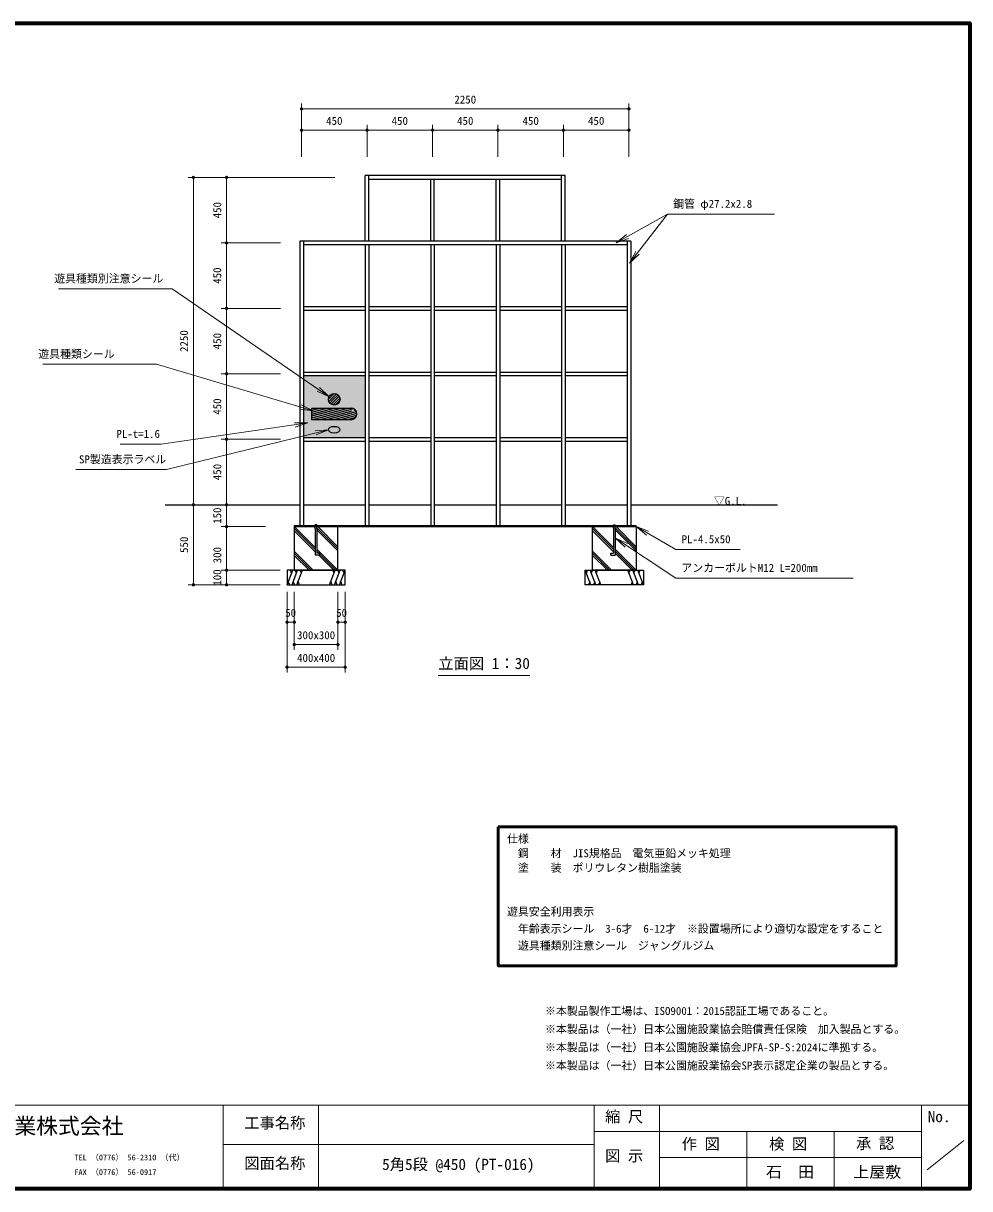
# Model space of a CAD drawing. Units: millimetres at full size, sheet at 1:30, with parts at other scales. Extents: x 450 to 12150, y 450 to 8460.
# Drawn here: x 5645 to 12150, y 450 to 8460 of the extents above; entities that cross this region are included whole.
import ezdxf
from ezdxf.enums import TextEntityAlignment as Align

# ---------------------------------------------------------------- set-up
doc = ezdxf.new("R2010")
doc.units = ezdxf.units.MM
doc.header["$LTSCALE"] = 30
for name, color, linetype in [('D-BGD-TXT', 7, 'Continuous'), ('D-DOC\u3000文章(説明、指示、参照事項等)', 7, 'Continuous'), ('D-STR', 1, 'Continuous'), ('D-TTL-TXT\u3000文字列', 7, 'Continuous')]:
    doc.layers.add(name, color=color, linetype=linetype)
for name, color, linetype, lineweight in [('D-STR-DIM\u3000寸法線、寸法値', 7, 'Continuous', 13), ('D-STR-HTXT\u3000旗上げ', 7, 'Continuous', 13), ('D-STR-TXT\u3000文字列', 7, 'Continuous', 13), ('D-STR\u3000構造物外形線', 1, 'Continuous', 25), ('D-TTL', 7, 'Continuous', 70), ('D-TTL-FRAM', 7, 'Continuous', 13), ('D-TTL-FRAM\u3000タイトル枠、凡例図枠', 2, 'Continuous', 50), ('D-TTL-TXT', 7, 'Continuous', 13)]:
    doc.layers.add(name, color=color, linetype=linetype, lineweight=lineweight)
doc.styles.add('ＭＳ ゴシック', font='')
doc.styles.get('ＭＳ ゴシック').set_extended_font_data('MS Gothic')

# ---------------------------------------------------------------- blocks, each defined once
blk = doc.blocks.new('filled_dot')
at = {"color": 0, "linetype": 'Continuous', "lineweight": -2, "const_width": 1.25}
blk.add_lwpolyline([(-0.625, 0, 1), (0.625, 0, 1)], format="xyb", close=True, dxfattribs=at)
blk = doc.blocks.new('open_arrow')
at = {"color": 0, "linetype": 'Continuous', "lineweight": -2}
blk.add_lwpolyline([(7.5, 1.25), (0, 0), (7.5, -1.25)], dxfattribs=at)

msp = doc.modelspace()

# ---------------------------------------------------------------- hatches: boundary and pattern name
at = {"layer": 'D-STR'}
msp.add_hatch(color=256, dxfattribs=at).paths.add_polyline_path([(7570.34, 6038.21), (7995.34, 6038.21), (7995.34, 5613.21), (7570.34, 5613.21)])

# ---------------------------------------------------------------- linework, layer by layer
at = {"layer": 'D-STR-DIM\u3000寸法線、寸法値'}
for p, q in [((7557.84, 7542.21), (7557.84, 7907.86)), ((7557.84, 7871.86), (9807.84, 7871.86)), ((9807.84, 7542.21), (9807.84, 7907.86)), ((7557.84, 7542.21), (7557.84, 7761.41)), ((7557.84, 7725.41), (8007.84, 7725.41)), ((8007.84, 7542.21), (8007.84, 7761.41)), ((8007.84, 7542.21), (8007.84, 7761.41)), ((8007.84, 7725.41), (8457.84, 7725.41)), ((8457.84, 7542.21), (8457.84, 7761.41)), ((8457.84, 7542.21), (8457.84, 7761.41)), ((8457.84, 7725.41), (8907.84, 7725.41)), ((8907.84, 7542.21), (8907.84, 7761.41)), ((8907.84, 7542.21), (8907.84, 7761.41)), ((8907.84, 7725.41), (9357.84, 7725.41)), ((9357.84, 7542.21), (9357.84, 7761.41)), ((9357.84, 7542.21), (9357.84, 7761.41)), ((9357.84, 7725.41), (9807.84, 7725.41)), ((9807.84, 7542.21), (9807.84, 7761.41)), ((7772.12, 7400.71), (6778.16, 7400.71)), ((6814.16, 7400.71), (6814.16, 5150.71)), ((7787.12, 7400.71), (7006.37, 7400.71)), ((7042.37, 7400.71), (7042.37, 6950.71)), ((7412.63, 6950.71), (7006.37, 6950.71)), ((7412.63, 6950.71), (7006.37, 6950.71)), ((7042.37, 6950.71), (7042.37, 6500.71)), ((7412.63, 6500.71), (7006.37, 6500.71)), ((7412.63, 6500.71), (7006.37, 6500.71)), ((7042.37, 6500.71), (7042.37, 6050.71)), ((7412.63, 6050.71), (7006.37, 6050.71)), ((7412.63, 6050.71), (7006.37, 6050.71)), ((7042.37, 6050.71), (7042.37, 5600.71)), ((7412.63, 5600.71), (7006.37, 5600.71)), ((7412.63, 5600.71), (7006.37, 5600.71)), ((7042.37, 5600.71), (7042.37, 5150.71)), ((7412.63, 5150.71), (6778.16, 5150.71)), ((7412.63, 5150.71), (6778.16, 5150.71)), ((6814.16, 5150.71), (6814.16, 4600.71)), ((7412.63, 5150.71), (7006.37, 5150.71)), ((7397.63, 5150.71), (7006.37, 5150.71)), ((7042.37, 5150.71), (7042.37, 5000.71)), ((7310.71, 5000.71), (7006.37, 5000.71)), ((7310.71, 5000.71), (7006.37, 5000.71)), ((7042.37, 5000.71), (7042.37, 4700.71)), ((7409.84, 4700.71), (7006.37, 4700.71)), ((7409.84, 4700.71), (7006.37, 4700.71)), ((7042.37, 4700.71), (7042.37, 4600.71)), ((7409.84, 4600.71), (6778.16, 4600.71)), ((7409.84, 4600.71), (7006.37, 4600.71)), ((7457.84, 4552.71), (7457.84, 4307.87)), ((7457.84, 4552.71), (7457.84, 3998.21)), ((7507.84, 4552.71), (7507.84, 4307.87)), ((7507.84, 4552.71), (7507.84, 4154.12)), ((7807.84, 4552.71), (7807.84, 4154.12)), ((7807.84, 4552.71), (7807.84, 4307.87)), ((7857.84, 4552.71), (7857.84, 4307.87)), ((7857.84, 4552.71), (7857.84, 3998.21)), ((7457.84, 4343.87), (7507.84, 4343.87)), ((7857.84, 4343.87), (7807.84, 4343.87)), ((7507.84, 4190.12), (7807.84, 4190.12)), ((7457.84, 4034.21), (7857.84, 4034.21))]:
    msp.add_line(p, q, dxfattribs=at)
at = {"layer": 'D-STR-HTXT\u3000旗上げ'}
for points in [[(9719.37, 6950.99), (10072.9, 7148.69), (10084.9, 7148.69), (10807.38, 7148.69), (10446.14, 7148.69)], [(9811.07, 6812.42), (10072.9, 7148.69), (9978.08, 7026.91)], [(7747.13, 5893.72), (6668.57, 6634.93), (6656.57, 6634.93), (5888.04, 6634.93), (6272.31, 6634.93)], [(7637.17, 5797.57), (6561.59, 6116.24), (6549.59, 6116.24), (5778.81, 6116.24), (6164.2, 6116.24)], [(7601.63, 5712.83), (6593.52, 5567.28), (6311.74, 5567.28), (6452.63, 5567.28)], [(7742.2, 5666.84), (6629.33, 5392.4), (6005.7, 5392.4), (6444.83, 5392.4)], [(9857.84, 5000.71), (10131.27, 4843.36), (10143.27, 4843.36), (10572.87, 4843.36), (10358.07, 4843.36)], [(9715.08, 4922.33), (10129.82, 4646.6), (10141.82, 4646.6), (11347.97, 4646.6), (10744.9, 4646.6)]]:
    msp.add_lwpolyline(points, dxfattribs=at)
at = {"layer": 'D-STR-TXT\u3000文字列'}
msp.add_line((8497.19, 3977.69), (9127.19, 3977.69), dxfattribs=at)
at = {"layer": 'D-STR\u3000構造物外形線'}
for p, q in [((7995.34, 6963.21), (7995.34, 7413.21)), ((9370.34, 7413.21), (7995.34, 7413.21)), ((8020.34, 6963.21), (8020.34, 7413.21)), ((8020.34, 7388.21), (9345.34, 7388.21)), ((8445.34, 6963.21), (8445.34, 7388.21)), ((8470.34, 6963.21), (8470.34, 7388.21)), ((8895.34, 6963.21), (8895.34, 7388.21)), ((8920.34, 6963.21), (8920.34, 7388.21)), ((9345.34, 6963.21), (9345.34, 7413.21)), ((9370.34, 6963.21), (9370.34, 7413.21)), ((7545.34, 6963.21), (7545.34, 5005.21)), ((9820.34, 6963.21), (7545.34, 6963.21)), ((7570.34, 6963.21), (7570.34, 5005.21)), ((9795.34, 6938.21), (7570.34, 6938.21)), ((7995.34, 6938.21), (7995.34, 5005.21)), ((8020.34, 6938.21), (8020.34, 5005.21)), ((8445.34, 6938.21), (8445.34, 5005.21)), ((8470.34, 6938.21), (8470.34, 5005.21)), ((8895.34, 6938.21), (8895.34, 5005.21)), ((8920.34, 6938.21), (8920.34, 5005.21)), ((9345.34, 6938.21), (9345.34, 5005.21)), ((9370.34, 6938.21), (9370.34, 5005.21)), ((9795.34, 6963.21), (9795.34, 5005.21)), ((9820.34, 6963.21), (9820.34, 5005.21)), ((7570.34, 6513.21), (7995.34, 6513.21)), ((7570.34, 6488.21), (7995.34, 6488.21)), ((8020.34, 6513.21), (8445.34, 6513.21)), ((8020.34, 6488.21), (8445.34, 6488.21)), ((8470.34, 6513.21), (8895.34, 6513.21)), ((8470.34, 6488.21), (8895.34, 6488.21)), ((8920.34, 6513.21), (9345.34, 6513.21)), ((8920.34, 6488.21), (9345.34, 6488.21)), ((9370.34, 6513.21), (9795.34, 6513.21)), ((9370.34, 6488.21), (9795.34, 6488.21)), ((7570.34, 6063.21), (7995.34, 6063.21)), ((7570.34, 6038.21), (7995.34, 6038.21)), ((8020.34, 6063.21), (8445.34, 6063.21)), ((8020.34, 6038.21), (8445.34, 6038.21)), ((8470.34, 6063.21), (8895.34, 6063.21)), ((8470.34, 6038.21), (8895.34, 6038.21)), ((8920.34, 6063.21), (9345.34, 6063.21)), ((8920.34, 6038.21), (9345.34, 6038.21)), ((9370.34, 6063.21), (9795.34, 6063.21)), ((9370.34, 6038.21), (9795.34, 6038.21)), ((7742.85, 5876.13), (7782.42, 5915.7)), ((7745.57, 5861.18), (7797.37, 5912.97)), ((7752.14, 5850.07), (7770.86, 5868.78)), ((7761.58, 5841.83), (7812.68, 5892.93)), ((7770.86, 5868.78), (7808.48, 5906.41)), ((7774.1, 5836.67), (7821.88, 5884.45)), ((7791.83, 5836.73), (7821.82, 5866.71)), ((7812.68, 5892.93), (7816.72, 5896.97)), ((7627.84, 5813.27), (7636.95, 5815.71)), ((7627.84, 5800.33), (7685.25, 5815.71)), ((7627.84, 5787.39), (7733.54, 5815.71)), ((7627.84, 5774.45), (7781.84, 5815.71)), ((7627.84, 5761.5), (7830.14, 5815.71)), ((7627.84, 5748.56), (7878.43, 5815.71)), ((7628.16, 5735.71), (7907.09, 5810.45)), ((7676.46, 5735.71), (7904.92, 5796.92)), ((7724.76, 5735.71), (7899.45, 5782.52)), ((7773.05, 5735.71), (7890.61, 5767.21)), ((7890.61, 5767.21), (7937.63, 5779.81)), ((7899.45, 5782.52), (7902.74, 5783.4)), ((7905.52, 5784.14), (7934.43, 5791.89)), ((7918.99, 5800.69), (7927.19, 5802.89)), ((7821.35, 5735.71), (7881.77, 5751.9)), ((7869.65, 5735.71), (7872.94, 5736.59)), ((7872.94, 5736.59), (7929.97, 5751.87)), ((7881.77, 5751.9), (7936.8, 5766.64)), ((7570.34, 5613.21), (7995.34, 5613.21)), ((8020.34, 5613.21), (8445.34, 5613.21)), ((8470.34, 5613.21), (8895.34, 5613.21)), ((8920.34, 5613.21), (9345.34, 5613.21)), ((9370.34, 5613.21), (9795.34, 5613.21)), ((7570.34, 5588.21), (7995.34, 5588.21)), ((8020.34, 5588.21), (8445.34, 5588.21)), ((8470.34, 5588.21), (8895.34, 5588.21)), ((8920.34, 5588.21), (9345.34, 5588.21)), ((9370.34, 5588.21), (9795.34, 5588.21)), ((6619.38, 5150.71), (7545.34, 5150.71)), ((7570.34, 5150.71), (7995.34, 5150.71)), ((8020.34, 5150.71), (8445.34, 5150.71)), ((8470.34, 5150.71), (8895.34, 5150.71)), ((8920.34, 5150.71), (9345.34, 5150.71)), ((9370.34, 5150.71), (9795.34, 5150.71)), ((9820.34, 5150.71), (10829.91, 5150.71)), ((7507.84, 5000.71), (7651.84, 4856.71)), ((7507.84, 4986.56), (7651.84, 4842.56)), ((7507.84, 4972.42), (7651.84, 4828.42)), ((7651.84, 4996.77), (7651.84, 5013.65)), ((7663.84, 5013.65), (7651.84, 5013.65)), ((7663.84, 5005.21), (7651.84, 5005.21)), ((7651.84, 4988.32), (7651.84, 5004.62)), ((7651.84, 4988.32), (7651.84, 4805.21)), ((7663.84, 4996.77), (7663.84, 5013.65)), ((7663.84, 4988.32), (7663.84, 5005.21)), ((7663.84, 4991.83), (7807.84, 4847.83)), ((7663.84, 4988.32), (7663.84, 4817.21)), ((7663.84, 4977.69), (7807.84, 4833.69)), ((7669.11, 5000.71), (7807.84, 4861.97)), ((9557.84, 5000.71), (9701.84, 4856.71)), ((9557.84, 4986.56), (9701.84, 4842.56)), ((9557.84, 4972.42), (9701.84, 4828.42)), ((9701.84, 4996.77), (9701.84, 5013.65)), ((9701.84, 5013.65), (9713.84, 5013.65)), ((9701.84, 4988.32), (9701.84, 5005.21)), ((9701.84, 5005.21), (9713.84, 5005.21)), ((9701.84, 4988.32), (9701.84, 4817.21)), ((9713.84, 4996.77), (9713.84, 5013.65)), ((9713.84, 4988.32), (9713.84, 5004.62)), ((9713.84, 4991.83), (9857.84, 4847.83)), ((9713.84, 4988.32), (9713.84, 4805.21)), ((9713.84, 4977.69), (9857.84, 4833.69)), ((9719.11, 5000.71), (9857.84, 4861.97)), ((7507.84, 4831.46), (7638.6, 4700.71)), ((7507.84, 4817.32), (7624.46, 4700.71)), ((7663.84, 4845.39), (7807.84, 4701.39)), ((7663.84, 4831.25), (7794.38, 4700.71)), ((7682.29, 4817.21), (7663.84, 4817.21)), ((7682.29, 4805.21), (7682.29, 4817.21)), ((9557.84, 4831.46), (9688.6, 4700.71)), ((9557.84, 4817.32), (9674.46, 4700.71)), ((9683.4, 4805.21), (9683.4, 4817.21)), ((9683.4, 4817.21), (9701.84, 4817.21)), ((9713.84, 4845.39), (9857.84, 4701.39)), ((9713.84, 4831.25), (9844.38, 4700.71)), ((9713.84, 4817.1), (9830.24, 4700.71)), ((7507.84, 4803.18), (7610.32, 4700.71)), ((7682.29, 4805.21), (7651.84, 4805.21)), ((7675.74, 4805.21), (7780.24, 4700.71)), ((9557.84, 4803.18), (9660.32, 4700.71)), ((9683.4, 4805.21), (9713.84, 4805.21)), ((7457.84, 4600.71), (7496.74, 4700.71)), ((7488.73, 4680.1), (7480.72, 4700.71)), ((7492.15, 4600.71), (7531.05, 4700.71)), ((7523.04, 4680.1), (7515.02, 4700.71)), ((7526.46, 4600.71), (7565.36, 4700.71)), ((7557.34, 4680.1), (7549.33, 4700.71)), ((7750.33, 4600.71), (7789.23, 4700.71)), ((7781.22, 4680.1), (7773.2, 4700.71)), ((7784.64, 4600.71), (7823.54, 4700.71)), ((7815.52, 4680.1), (7807.51, 4700.71)), ((7818.94, 4600.71), (7857.84, 4700.71)), ((7849.83, 4680.1), (7841.82, 4700.71)), ((9546.74, 4600.71), (9507.84, 4700.71)), ((9515.86, 4680.1), (9523.87, 4700.71)), ((9581.05, 4600.71), (9542.15, 4700.71)), ((9550.17, 4680.1), (9558.18, 4700.71)), ((9615.36, 4600.71), (9576.46, 4700.71)), ((9584.47, 4680.1), (9592.49, 4700.71)), ((9839.23, 4600.71), (9800.33, 4700.71)), ((9808.34, 4680.1), (9816.36, 4700.71)), ((9873.54, 4600.71), (9834.64, 4700.71)), ((9842.65, 4680.1), (9850.67, 4700.71)), ((9907.84, 4600.71), (9868.94, 4700.71)), ((9876.96, 4680.1), (9884.97, 4700.71)), ((7465.86, 4621.31), (7473.87, 4600.71)), ((7500.17, 4621.31), (7508.18, 4600.71)), ((7534.47, 4621.31), (7542.49, 4600.71)), ((7758.34, 4621.31), (7766.36, 4600.71)), ((7792.65, 4621.31), (7800.67, 4600.71)), ((7826.96, 4621.31), (7834.97, 4600.71)), ((9538.73, 4621.31), (9530.72, 4600.71)), ((9573.04, 4621.31), (9565.02, 4600.71)), ((9607.34, 4621.31), (9599.33, 4600.71)), ((9831.22, 4621.31), (9823.2, 4600.71)), ((9865.52, 4621.31), (9857.51, 4600.71)), ((9899.83, 4621.31), (9891.82, 4600.71))]:
    msp.add_line(p, q, dxfattribs=at)
msp.add_lwpolyline([(7897.83, 5735.71), (7627.84, 5735.71), (7627.84, 5815.71), (7897.85, 5815.71)], dxfattribs=at)
for points in [[(7507.84, 5000.71), (9857.84, 5000.71), (9857.84, 5005.21), (7507.84, 5005.21)], [(7507.84, 4700.71), (7807.84, 4700.71), (7807.84, 5000.71), (7507.84, 5000.71)], [(9857.84, 4700.71), (9557.84, 4700.71), (9557.84, 5000.71), (9857.84, 5000.71)], [(7457.84, 4600.71), (7857.84, 4600.71), (7857.84, 4700.71), (7457.84, 4700.71)], [(9907.84, 4600.71), (9507.84, 4600.71), (9507.84, 4700.71), (9907.84, 4700.71)]]:
    msp.add_lwpolyline(points, close=True, dxfattribs=at)
msp.add_circle((7782.84, 5875.7), 40, dxfattribs=at)
msp.add_arc((7897.84, 5775.71), 40, 269.98647, 89.98647, dxfattribs=at)
msp.add_ellipse((7781.7, 5666.84), major_axis=(-39.5, 0), ratio=0.582278, dxfattribs=at)
at = {"layer": 'D-TTL'}
msp.add_lwpolyline([(450, 450), (450, 8460), (12150, 8460), (12150, 450)], close=True, dxfattribs=at)
at = {"layer": 'D-TTL-FRAM'}
for p, q in [((450, 1023.66), (12150, 1023.66)), ((9568.84, 1023.66), (9568.84, 450)), ((10018.84, 1023.66), (10018.84, 450)), ((11818.84, 1023.66), (11818.84, 450)), ((10018.84, 843.66), (9568.84, 843.66)), ((10018.84, 843.66), (11818.84, 843.66)), ((10618.84, 450), (10618.84, 843.66)), ((11218.84, 843.66), (11218.84, 450)), ((9568.84, 753.66), (7018.84, 753.66)), ((11857.99, 580.41), (12109.99, 782.01)), ((11818.84, 663.66), (10018.84, 663.66))]:
    msp.add_line(p, q, dxfattribs=at)
at = {"layer": 'D-TTL-FRAM\u3000タイトル枠、凡例図枠'}
msp.add_lwpolyline([(8910.06, 2937.01), (11644.3, 2937.01), (11644.3, 1980.81), (8910.06, 1980.81)], close=True, dxfattribs=at)
at = {"layer": 'D-TTL-TXT'}
for p, q in [((7018.84, 1023.66), (7018.84, 450)), ((7673.94, 450), (7673.94, 1023.66))]:
    msp.add_line(p, q, dxfattribs=at)

# ---------------------------------------------------------------- block references
at = {"layer": 'D-STR-DIM\u3000寸法線、寸法値', "xscale": 9, "yscale": 9}
for p in [(7557.84, 7871.86), (7557.84, 7725.41), (8007.84, 7725.41), (8457.84, 7725.41), (8907.84, 7725.41), (9357.84, 7725.41), (7457.84, 4343.87), (7807.84, 4343.87), (7507.84, 4190.12), (7457.84, 4034.21)]:
    msp.add_blockref('filled_dot', p, dxfattribs=at)
for p, rotation in [((9807.84, 7871.86), 180), ((8007.84, 7725.41), 180), ((8457.84, 7725.41), 180), ((8907.84, 7725.41), 180), ((9357.84, 7725.41), 180), ((9807.84, 7725.41), 180), ((6814.16, 7400.71), 270), ((7042.37, 7400.71), 270), ((7042.37, 6950.71), 90), ((7042.37, 6950.71), 270), ((7042.37, 6500.71), 90), ((7042.37, 6500.71), 270), ((7042.37, 6050.71), 90), ((7042.37, 6050.71), 270), ((7042.37, 5600.71), 90), ((7042.37, 5600.71), 270), ((6814.16, 5150.71), 90), ((6814.16, 5150.71), 270), ((7042.37, 5150.71), 90), ((7042.37, 5150.71), 270), ((7042.37, 5000.71), 90), ((7042.37, 5000.71), 270), ((7042.37, 4700.71), 90), ((7042.37, 4700.71), 270), ((6814.16, 4600.71), 90), ((7042.37, 4600.71), 90), ((7507.84, 4343.87), 180), ((7857.84, 4343.87), 180), ((7807.84, 4190.12), 180), ((7857.84, 4034.21), 180)]:
    msp.add_blockref('filled_dot', p, dxfattribs=dict(at, rotation=rotation))
at = {"layer": 'D-STR-HTXT\u3000旗上げ', "xscale": 12, "yscale": 12}
for p, rotation in [((9719.37, 6950.99), 29.2), ((9811.07, 6812.42), 52.1), ((7747.13, 5893.72), 145.5), ((7637.17, 5797.57), 163.5), ((7601.63, 5712.83), 188.2), ((7742.2, 5666.84), 193.9), ((9857.84, 5000.71), 330.1), ((9715.08, 4922.33), 326.4)]:
    msp.add_blockref('open_arrow', p, dxfattribs=dict(at, rotation=rotation))

# ---------------------------------------------------------------- texts
at = {"layer": 'D-BGD-TXT', "style": 'ＭＳ ゴシック', "width": 1.05}
for s, p in [('石\u3000田', (10749.44, 503.18)), ('上屋敷', (11349.44, 503.18))]:
    msp.add_text(s, height=76.98, dxfattribs=at).set_placement(p, align=Align.BOTTOM_LEFT)
at = {"layer": 'D-DOC\u3000文章(説明、指示、参照事項等)', "style": 'ＭＳ ゴシック'}
for s, p in [('※本製品製作工場は、ISO9001：2015認証工場であること。', (9230.92, 1627.68)), ('※本製品は（一社）日本公園施設業協会賠償責任保険\u3000加入製品とする。\u3000', (9230.92, 1502.68)), ('※本製品は（一社）日本公園施設業協会JPFA-SP-S:2024に準拠する。', (9230.92, 1377.68)), ('※本製品は（一社）日本公園施設業協会SP表示認定企業の製品とする。', (9230.92, 1252.68))]:
    msp.add_text(s, height=54.99, dxfattribs=at).set_placement(p, align=Align.BOTTOM_LEFT)
at = {"layer": 'D-STR-DIM\u3000寸法線、寸法値', "style": 'ＭＳ ゴシック'}
for s, p in [('2250', (8682.84, 7935.99)), ('450', (7782.84, 7789.54)), ('450', (8232.84, 7789.54)), ('450', (8682.84, 7789.54)), ('450', (9132.84, 7789.54)), ('450', (9582.84, 7789.54)), ('50', (7482.84, 4408)), ('50', (7832.84, 4408)), ('300x300', (7657.84, 4254.26)), ('400x400', (7657.84, 4098.34))]:
    msp.add_text(s, height=54.99, dxfattribs=at).set_placement(p, align=Align.MIDDLE_CENTER)
for s, p in [('450', (6978.24, 7175.71)), ('450', (6978.24, 6725.71)), ('2250', (6750.03, 6275.71)), ('450', (6978.24, 6275.71)), ('450', (6978.24, 5825.71)), ('450', (6978.24, 5375.71)), ('150', (6978.24, 5075.71)), ('550', (6750.03, 4875.71)), ('300', (6978.24, 4804.46)), ('100', (6978.24, 4650.71))]:
    msp.add_text(s, height=54.99, rotation=90, dxfattribs=at).set_placement(p, align=Align.MIDDLE_CENTER)
at = {"layer": 'D-STR-HTXT\u3000旗上げ', "style": 'ＭＳ ゴシック'}
for s, p in [('鋼管 φ27.2x2.8', (10111.53, 7175.32)), ('遊具種類別注意シール', (5857.47, 6661.56)), ('遊具種類シール', (5748.21, 6142.87)), ('PL-t=1.6', (6285.16, 5593.91)), ('SP製造表示ラベル', (6027.83, 5419.03)), ('PL-4.5x50', (10169.9, 4869.99)), ('アンカーボルトM12 L=200mm', (10168.45, 4673.23))]:
    msp.add_text(s, height=54.99, dxfattribs=at).set_placement(p, align=Align.BOTTOM_LEFT)
at = {"layer": 'D-STR-TXT\u3000文字列', "style": 'ＭＳ ゴシック'}
msp.add_text('▽G.L.', height=54.99, dxfattribs=at).set_placement((10391.48, 5177.39), align=Align.MIDDLE_LEFT)
msp.add_text('立面図 1：30', height=76.98, dxfattribs=at).set_placement((9127.19, 3998.69), align=Align.BOTTOM_RIGHT)
for s, p in [('仕様', (8969.98, 2882.96)), ('\u3000鋼\u3000\u3000材\u3000JIS規格品\u3000電気亜鉛メッキ処理', (8969.98, 2782.96)), ('\u3000塗\u3000\u3000装\u3000ポリウレタン樹脂塗装', (8969.98, 2682.96))]:
    msp.add_text(s, height=54.99, dxfattribs=at).set_placement(p, align=Align.TOP_LEFT)
for s, p in [('遊具安全利用表示', (8969.98, 2310.21)), ('  年齢表示シール\u30003-6才\u30006-12才\u3000※設置場所により適切な設定をすること', (8969.98, 2192.81)), ('  遊具種類別注意シール  ジャングルジム', (8969.98, 2076.87))]:
    msp.add_text(s, height=54.99, dxfattribs=at).set_placement(p, align=Align.BOTTOM_LEFT)
at = {"layer": 'D-TTL-TXT', "style": 'ＭＳ ゴシック'}
for s, height, p in [('縮 尺', 76.98, (9643.7, 883.97)), ('No.', 76.98, (11861.45, 883.97)), ('上屋敷工業株式会社', 110, (4983.4, 793.23)), ('工事名称', 76.98, (7164.24, 840.91)), ('作 図', 76.98, (10170.93, 695.67)), ('検 図', 76.98, (10771.35, 695.67)), ('承 認', 76.98, (11368.7, 700.17)), ('図 示', 76.98, (9643.7, 614.62)), ('TEL （0776） 56-2310 （代）', 39.59, (5996.4, 632.97)), ('図面名称', 76.98, (7164.24, 563.1)), ('FAX （0776） 56-0917', 39.59, (5996.4, 532.22))]:
    msp.add_text(s, height=height, dxfattribs=at).set_placement(p, align=Align.BOTTOM_LEFT)
at = {"layer": 'D-TTL-TXT\u3000文字列', "style": 'ＭＳ ゴシック'}
msp.add_text('5角5段 @450 (PT-016)', height=76.98, dxfattribs=at).set_placement((8111.53, 555.73), align=Align.BOTTOM_LEFT)

doc.saveas('drawing.dxf')
